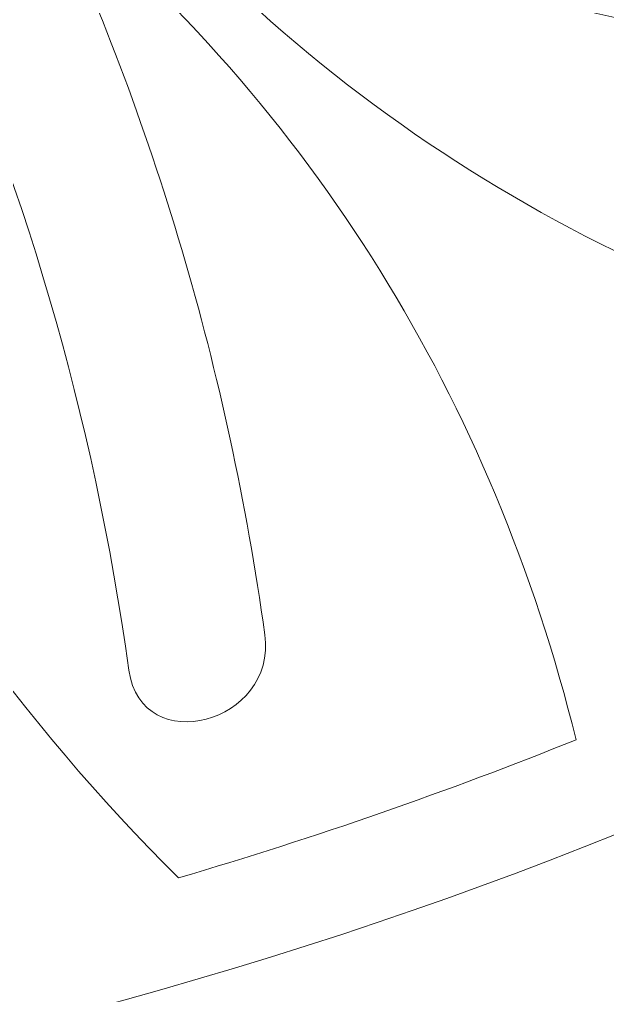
# Model space of a CAD drawing. Extents: x -864 to 2539, y -2536 to -44.
# Drawn here: x 821.51 to 844.62, y -955.96 to -917.65 of the extents above; entities that cross this region are included whole.
import ezdxf

# ---------------------------------------------------------------- set-up
doc = ezdxf.new("R2010")
doc.units = 0
doc.header["$MEASUREMENT"] = 0
doc.layers.add('Layer 1', color=7, linetype='Continuous', lineweight=0)

msp = doc.modelspace()

# ---------------------------------------------------------------- linework, layer by layer
at = {"layer": 'Layer 1'}
for points, knots in [([(978.18, -956.615), (976.98, -952.275), (974.89, -948.625), (971.93, -945.715), (967.19, -941.065), (957.91, -935.055), (943.57, -927.325), (930.41, -920.235), (918.06, -912.845), (906.82, -905.335), (940.44, -868.065), (957.48, -817.305), (957.48, -754.405), (957.48, -712.345), (949.68, -675.185), (934.29, -643.955), (918.86, -612.635), (895.81, -588.145), (865.77, -571.145), (835.78, -554.185), (799.42, -545.585), (757.68, -545.585), (726.93, -545.585), (699.07, -550.465), (674.87, -560.085), (650.63, -569.725), (629.77, -583.845), (612.87, -602.035), (595.97, -620.205), (582.9, -642.535), (574, -668.405), (565.13, -694.195), (560.63, -722.955), (560.63, -753.855), (560.63, -784.205), (564.94, -812.675), (573.45, -838.475), (581.98, -864.345), (594.86, -886.995), (611.75, -905.795), (628.65, -924.635), (649.84, -939.265), (674.73, -949.265), (699.57, -959.255), (728.03, -964.325), (759.33, -964.325), (797.42, -964.325), (830.12, -957.625), (856.54, -944.415), (870.34, -954.305), (883.24, -963.105), (894.9, -970.575), (906.85, -978.245), (917.43, -984.175), (926.34, -988.225), (935.41, -992.335), (943.28, -994.415), (949.73, -994.415), (957.88, -994.415), (964.91, -991.305), (970.64, -985.145), (970.68, -985.105), (970.72, -985.055), (970.76, -985.015), (976.47, -978.825), (979.37, -972.475), (979.37, -966.155), (979.37, -962.675), (978.97, -959.495), (978.18, -956.615)], [0, 0, 0, 0, 1, 1, 1, 2, 2, 2, 3, 3, 3, 4, 4, 4, 5, 5, 5, 6, 6, 6, 7, 7, 7, 8, 8, 8, 9, 9, 9, 10, 10, 10, 11, 11, 11, 12, 12, 12, 13, 13, 13, 14, 14, 14, 15, 15, 15, 16, 16, 16, 17, 17, 17, 18, 18, 18, 19, 19, 19, 20, 20, 20, 21, 21, 21, 22, 22, 22, 23, 23, 23, 23]), ([(935.694, -933.855), (931.69, -939.078), (925.83, -942.87), (918.538, -944.66), (905.319, -947.882), (892.075, -938.774), (881.627, -931.972), (881.508, -931.893), (881.389, -931.84), (881.269, -931.786), (879.944, -927.212), (877.769, -922.798), (874.707, -918.86), (855.429, -894.028), (823.212, -890.806), (797.054, -876.606), (811.479, -880.73), (827.137, -882.122), (842.516, -882.44), (854.236, -889.003), (866.314, -894.77), (876.417, -903.799), (884.61, -911.104), (891.412, -918.263), (901.965, -922.214), (911.246, -925.688), (920.792, -928.379), (930.43, -930.832), (924.81, -925.05), (919.071, -919.415), (913.027, -914.131), (920.713, -918.997), (928.831, -923.789), (937.306, -928.461), (936.947, -930.321), (936.411, -932.125), (935.694, -933.855)], [0, 0, 0, 0, 1, 1, 1, 2, 2, 2, 3, 3, 3, 4, 4, 4, 5, 5, 5, 6, 6, 6, 7, 7, 7, 8, 8, 8, 9, 9, 9, 10, 10, 10, 11, 11, 11, 12, 12, 12, 12]), ([(856.89, -939.745), (856.89, -939.745), (855.81, -940.295), (855.81, -940.295), (855.332, -940.539), (854.837, -940.764), (854.355, -941.004), (852.224, -939.034), (850.321, -936.809), (848.681, -934.292), (851.863, -935.486), (855.138, -936.506), (858.558, -937.249), (862.019, -937.991), (863.437, -932.661), (859.95, -931.906), (845.751, -928.857), (833.633, -921.631), (824.445, -910.56), (833.567, -914.803), (843.391, -917.746), (853.759, -919.191), (857.233, -919.669), (858.664, -914.339), (855.151, -913.848), (835.428, -911.102), (817.718, -902.951), (803.439, -890.208), (803.439, -890.208), (804.43, -889.815), (804.43, -889.815), (804.43, -889.815), (801.56, -887.675), (801.56, -887.675), (800.546, -886.92), (799.494, -886.165), (798.417, -885.408), (797.326, -884.283), (796.254, -883.134), (795.211, -881.949), (810.445, -890.116), (827.256, -894.584), (843.192, -901.532), (861.49, -909.526), (884.492, -934.139), (876.341, -953.421), (870.4, -949.34), (864.247, -945.02), (857.89, -940.455), (857.89, -940.455), (856.89, -939.745), (856.89, -939.745)], [0, 0, 0, 0, 1, 1, 1, 2, 2, 2, 3, 3, 3, 4, 4, 4, 5, 5, 5, 6, 6, 6, 7, 7, 7, 8, 8, 8, 9, 9, 9, 10, 10, 10, 11, 11, 11, 12, 12, 12, 13, 13, 13, 14, 14, 14, 15, 15, 15, 16, 16, 16, 17, 17, 17, 17]), ([(813.494, -931.23), (807.887, -918.368), (803.893, -904.936), (798.268, -892.224), (799.211, -891.872), (800.155, -891.511), (801.1, -891.135), (801.1, -891.135), (801.659, -890.913), (801.659, -890.913), (814.694, -905.288), (823.028, -923.204), (825.811, -943.188), (826.315, -946.702), (831.631, -945.27), (831.154, -941.796), (829.709, -931.429), (826.766, -921.604), (822.523, -912.483), (833.051, -921.22), (840.093, -932.612), (843.382, -945.919), (838.375, -947.938), (833.169, -949.748), (827.765, -951.344), (821.513, -945.167), (816.403, -937.887), (813.494, -931.23)], [0, 0, 0, 0, 1, 1, 1, 2, 2, 2, 3, 3, 3, 4, 4, 4, 5, 5, 5, 6, 6, 6, 7, 7, 7, 8, 8, 8, 9, 9, 9, 9])]:
    msp.add_open_spline(points, degree=3, knots=knots, dxfattribs=at)

doc.saveas('drawing.dxf')
